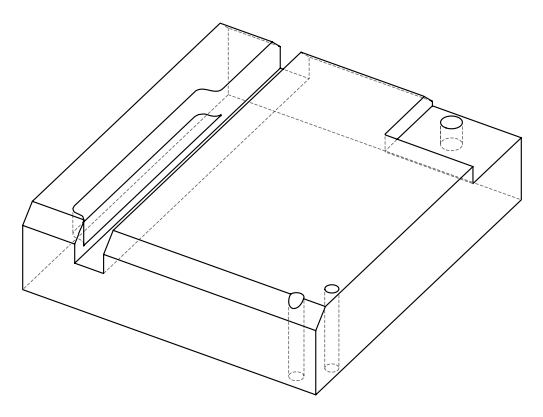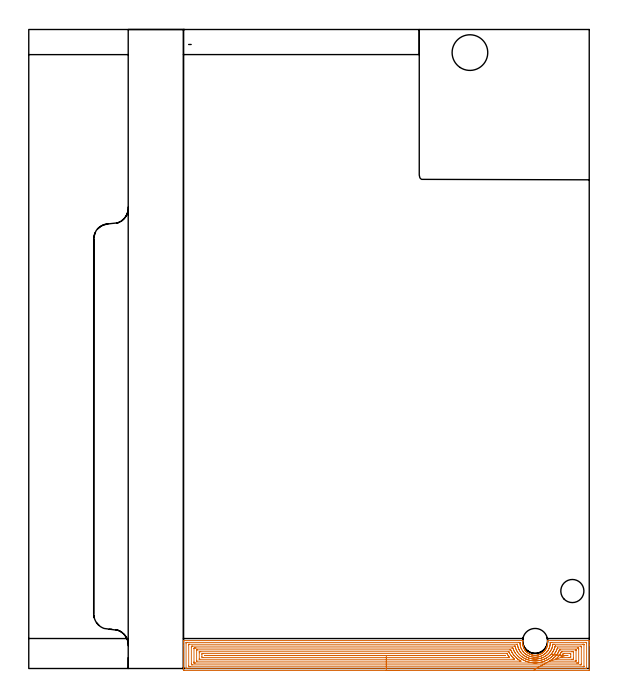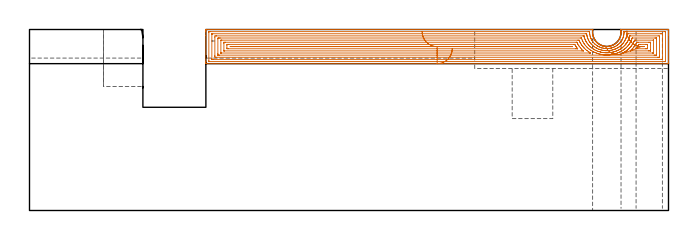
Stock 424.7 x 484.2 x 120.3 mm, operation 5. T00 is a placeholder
(PLAN: 16 operations, 11 tool changes, 223.6 min)
(1 INDEXABLE_INSERT_DRILL_BLIND_HOLE_FROM_SOLID | STEP1POCKET | UGT0302_006 | 0.15 min | 33855 mm3)
(2 AREA_MILL | FG_CHAMFER_SURFACE | UGT0205_001 | 4.56 min | 15010 mm3)
(3 AREA_MILL_1 | FG_CHAMFER_SURFACE_1 | UGT0205_001 | 5.62 min | 21520 mm3)
(4 AREA_MILL_2 | FG_CHAMFER_SURFACE_2 | UGT0205_001 | 10.34 min | 35064 mm3)
(5 AREA_MILL_3 | FG_CHAMFER_SURFACE_3 | UGT0205_001 | 21.93 min | 81311 mm3)
(6 MILL_CORNER_NOTCH_RECTANGULAR | CORNER_NOTCH_RECTANGULAR | NXT0201_008 | Follow Part, ap 1.5, ae 75% | 139.09 min | 363666 mm3)
(7 MILL_OPEN_POCKET | POCKET_OPEN | UGT0201_094 | Follow Part, ap 5, ae 75% | 34.91 min | 1065367 mm3)
(8 MILL_RECTANGULAR_SLOT | SLOT_RECTANGULAR | UGT0201_019 | Follow Part, ap 10, ae 75% | 4.59 min | 279343 mm3)
(9 SPOT_DRILL | STEP1HOLE | NXT0321_9005460120000 | 0.05 min | 88 mm3)
(10 SPOT_DRILL_1 | STEP1HOLE_1 | NXT0321_9005460120000 | 0.05 min | 185 mm3)
(11 DRILL_BLIND_HOLE_INTO_CENTER | STEP1HOLE | NXT0301_092 | 0.08 min | 1567 mm3)
(12 GUN_DRILL_THROUGH_HOLE | STEP1HOLE | UGT0307_009 | 0.61 min | 11675 mm3)
(13 DRILL_TO_ENLARGE_THROUGH_HOLE | STEP1HOLE | UGT0301_257 | 0.52 min | 19521 mm3)
(14 DRILL_BLIND_HOLE_INTO_CENTER_1 | STEP1HOLE_1 | UGT0301_191 | 0.05 min | 301 mm3)
(15 GUN_DRILL_THROUGH_HOLE_1 | STEP1HOLE_1 | UGT0307_003 | 0.58 min | 4196 mm3)
(16 SPADE_DRILL_TO_ENLARGE_THROUGH_HOLE | STEP1HOLE_1 | UGT0306_008 | 0.51 min | 24192 mm3)
(TOOL UGT0302_006 | Indexable Insert Drill 27mm | D27 PA180 FL50 Z2)
(TOOL UGT0205_001 | Chamfer Mill 20 x 3 x 45 deg. | D20 FL50 Z2)
(TOOL NXT0201_008 | ENDMILL 6mm [2P460-0600-NA 1630] | D6 FL26 Z6)
(TOOL UGT0201_094 | End mill 20 mm | D20 FL38 Z4)
(TOOL UGT0201_019 | End mill 40 mm | D40 FL63 Z6)
(TOOL NXT0321_9005460120000 | NC Spot Drill, 142deg, 12mm, Carbide, Uncoated | D12 PA142 FL30 Z2)
(TOOL NXT0301_092 | Carbide Drill 12.1mm [860.1-1210-061A1-MM 2214] | D12.1 PA140 FL77 Z2)
(TOOL UGT0307_009 | Gun Drill 12 mm | D12 PA130 FL24 Z1)
(TOOL UGT0301_257 | Twist Drill 18.9 mm | D18.9 PA118 FL135 Z2)
(TOOL UGT0301_191 | Twist Drill 7.1 mm | D7.1 PA118 FL66 Z2)
(TOOL UGT0307_003 | Gun Drill 7 mm | D7 PA130 FL24 Z1)
(TOOL UGT0306_008 | Spade Drill 17.5mm | D17.5 PA132 FL10 Z2)
(OP 5 AREA_MILL_3)
G17 G21 G94 G90
T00 M6
G54
G17 G0 G90 X280.95 Y-1.5 S1061 M3
G43 Z130.3 H0
Z107.6
G94 G1 X280.912 Z106.728 F250.
X280.798 Z105.864
X280.609 Z105.012
X280.347 Z104.18
X280.013 Z103.374
X279.61 Z102.6
X279.142 Z101.864
X278.611 Z101.172
X278.021 Z100.529
X277.378 Z99.94
X276.686 Z99.408
X275.95 Z98.94
X275.176 Z98.537
X274.37 Z98.203
X273.538 Z97.941
X272.687 Z97.752
X271.822 Z97.638
X270.95 Z97.6
X117.812 Y-1.499 Z97.601
X117.207 Y-1.492 Z97.606
X117.204 Y-1.485 Z97.613
X117.201 Y-0.876 Z98.222
X117.2 Y-0.263 Z98.834
Y17.281 Z116.377
Y19.682 Z118.777
Y20.345 Z119.445
Y20.737 Z119.836
X117.206 Y21.137 Z120.228
X117.21 Y21.197 Z120.288
X117.366 Y21.2 Z120.3
X374.084
X374.412 Y21.194 Z120.292
X374.403 Y21.073 Z120.171
X374.345 Y20.696 Z119.794
X374.294 Y20.25 Z119.349
X374.264 Y19.805 Z118.904
X374.256 Y19.36 Z118.459
X374.269 Y18.915 Z118.014
X374.303 Y18.47 Z117.569
X374.358 Y18.024 Z117.123
X374.434 Y17.58 Z116.679
X374.53 Y17.15 Z116.249
X374.534 Y17.133 Z116.233
X374.654 Y16.69 Z115.789
X374.777 Y16.308 Z115.405
X374.85 Y16.107 Z115.203
X374.914 Y15.928 Z115.025
X374.967 Y15.801 Z114.899
X374.977 Y15.779 Z114.877
X375.031 Y15.66 Z114.756
X375.17 Y15.352 Z114.451
X375.274 Y15.144 Z114.243
X375.392 Y14.91 Z114.009
X375.474 Y14.766 Z113.864
X375.592 Y14.557 Z113.655
X375.739 Y14.319 Z113.416
X375.806 Y14.21 Z113.308
X375.937 Y14.02 Z113.119
X376.049 Y13.872 Z112.969
X376.167 Y13.714 Z112.813
X376.275 Y13.57 Z112.669
X376.393 Y13.425 Z112.524
X376.632 Y13.13 Z112.23
X376.699 Y13.056 Z112.156
X377.11 Y12.641 Z111.74
X377.535 Y12.24 Z111.339
X377.591 Y12.192 Z111.291
X378.032 Y11.851 Z110.949
X378.367 Y11.609 Z110.709
X378.483 Y11.526 Z110.626
X378.757 Y11.35 Z110.45
X379.082 Y11.162 Z110.26
X379.376 Y11.003 Z110.1
X379.819 Y10.792 Z109.891
X379.888 Y10.764 Z109.861
X379.935 Y10.744 Z109.842
X380.101 Y10.673 Z109.772
X380.268 Y10.602 Z109.701
X380.645 Y10.461 Z109.559
X380.781 Y10.417 Z109.515
X380.901 Y10.378 Z109.477
X381.161 Y10.303 Z109.402
X381.346 Y10.257 Z109.356
X381.606 Y10.193 Z109.292
X382.053 Y10.103 Z109.2
X382.12 Y10.094 Z109.189
X382.4 Y10.05 Z109.147
X382.499 Y10.035 Z109.132
X382.945 Y9.991 Z109.084
X383.013 Y9.987 Z109.08
X383.136 Y9.977 Z109.074
X383.227 Y9.973 Z109.066
X383.385 Y9.962 Z109.058
X383.503 Y9.956 Z109.051
X383.614 Y9.957 Z109.05
X383.698 Y9.954 Z109.053
X383.719 Z109.052
X383.738 Z109.053
X383.809 Y9.957 Z109.05
X384.072 Y9.962 Z109.059
X384.284 Y9.974 Z109.069
X384.461 Y9.991 Z109.083
X384.647 Y10.008 Z109.101
X384.73 Y10.015 Z109.108
X384.799 Y10.025 Z109.117
X385.061 Y10.057 Z109.155
X385.177 Y10.072 Z109.172
X385.622 Y10.154 Z109.252
X385.692 Y10.171 Z109.267
X385.914 Y10.222 Z109.321
X386.07 Y10.259 Z109.357
X386.515 Y10.384 Z109.482
X386.754 Y10.461 Z109.559
X387.407 Y10.717 Z109.817
X387.856 Y10.924 Z110.021
X387.924 Y10.959 Z110.055
X388.3 Y11.151 Z110.251
X388.393 Y11.206 Z110.306
X388.64 Y11.35 Z110.45
X388.817 Y11.467 Z110.567
X389.192 Y11.716 Z110.816
X389.331 Y11.821 Z110.92
X389.482 Y11.936 Z111.032
X389.532 Y11.972 Z111.07
X389.561 Y11.996 Z111.094
X389.863 Y12.24 Z111.34
X390.084 Y12.437 Z111.537
X390.432 Y12.777 Z111.877
X390.765 Y13.13 Z112.23
X390.834 Y13.209 Z112.309
X390.977 Y13.376 Z112.475
X391.457 Y14.021 Z113.119
X391.496 Y14.081 Z113.179
X391.649 Y14.319 Z113.413
X391.869 Y14.657 Z113.755
X392.01 Y14.91 Z114.01
X392.23 Y15.352 Z114.452
X392.389 Y15.709 Z114.809
X392.429 Y15.8 Z114.899
X392.478 Y15.928 Z115.026
X392.545 Y16.107 Z115.201
X392.598 Y16.245 Z115.34
X392.762 Y16.727 Z115.825
X392.835 Y17.011 Z116.111
X392.871 Y17.152 Z116.251
X392.966 Y17.58 Z116.679
X393.02 Y17.894 Z116.993
X393.042 Y18.024 Z117.123
X393.097 Y18.47 Z117.569
X393.131 Y18.915 Z118.013
X393.144 Y19.361 Z118.459
X393.138 Y19.682 Z118.78
X393.136 Y19.806 Z118.904
X393.106 Y20.25 Z119.349
X393.055 Y20.696 Z119.794
X393.033 Y20.847 Z119.945
X393.002 Y21.088 Z120.184
X392.99 Y21.195 Z120.291
X393.289 Y21.2 Z120.3
X424.534
X424.69 Y21.197 Z120.288
X424.693 Y21.137 Z120.228
X424.7 Y20.736 Z119.836
Y20.345 Z119.445
Y19.682 Z118.777
Y18.456 Z117.553
Y17.894 Z116.989
Y17.281 Z116.377
Y-0.876 Z98.222
X424.698 Y-1.159 Z97.939
X424.69 Y-1.492 Z97.606
X424.358 Y-1.499 Z97.599
X270.95 Y-1.5 Z97.6
Y-0.086 Z99.014
X119.494 Y-0.085 Z99.015
X119.287 Y-0.083 Z99.017
X119.228 Y-0.08 Z99.02
X119.208 Y-0.077 Z99.023
X119.206 Y-0.073 Z99.027
X119.202 Y-0.039 Z99.061
X119.201 Y0.018 Z99.118
X119.2 Y0.416 Z99.516
X119.201 Y19.185 Z118.285
X119.208 Y19.682 Z118.782
X119.21 Y19.775 Z118.875
X119.391 Y19.782 Z118.882
X119.495 Y19.785 Z118.885
X119.598
X120.387 Y19.786 Z118.886
X371.405 Y19.785 Z118.885
X372.199 Y19.781 Z118.881
X372.224 Y19.779 Z118.879
X372.256 Y19.724 Z118.824
X372.259 Y19.682 Z118.782
X372.275 Y18.811 Z117.911
X372.276 Y18.788 Z117.888
X372.298 Y18.496 Z117.596
X372.371 Y17.894 Z116.994
X372.382 Y17.81 Z116.91
X372.549 Y17. Z116.1
X372.629 Y16.669 Z115.769
X372.801 Y16.107 Z115.207
X373.088 Y15.316 Z114.416
X373.133 Y15.213 Z114.313
X373.191 Y15.087 Z114.187
X373.582 Y14.319 Z113.419
X373.767 Y13.996 Z113.096
X374.084 Y13.483 Z112.583
X374.124 Y13.425 Z112.525
X374.226 Y13.282 Z112.382
X374.824 Y12.531 Z111.631
X374.977 Y12.348 Z111.448
X375.686 Y11.638 Z110.738
X375.87 Y11.46 Z110.56
X376.045 Y11.305 Z110.405
X376.754 Y10.753 Z109.853
X376.763 Y10.746 Z109.846
X377.299 Y10.386 Z109.486
X377.655 Y10.165 Z109.265
X377.778 Y10.095 Z109.195
X378.232 Y9.85 Z108.95
X378.548 Y9.697 Z108.797
X378.833 Y9.565 Z108.665
X379.441 Y9.318 Z108.418
X379.593 Y9.261 Z108.361
X379.892 Y9.156 Z108.256
X380.3 Y9.024 Z108.124
X380.334 Y9.014 Z108.114
X380.552 Y8.956 Z108.056
X381.227 Y8.806 Z107.906
X381.416 Y8.767 Z107.867
X382.12 Y8.652 Z107.752
X382.461 Y8.615 Z107.715
X383.013 Y8.57 Z107.67
X383.422 Y8.547 Z107.647
X383.906
X384.301 Y8.561 Z107.661
X384.799 Y8.599 Z107.699
X385.123 Y8.632 Z107.732
X385.692 Y8.712 Z107.812
X385.899 Y8.749 Z107.849
X386.212 Y8.809 Z107.909
X386.585 Y8.89 Z107.99
X386.638 Y8.903 Z108.003
X386.846 Y8.956 Z108.056
X387.396 Y9.119 Z108.219
X387.478 Y9.145 Z108.245
X387.991 Y9.336 Z108.436
X388.371 Y9.486 Z108.586
X388.623 Y9.597 Z108.697
X389.168 Y9.85 Z108.95
X389.263 Y9.899 Z108.999
X389.803 Y10.204 Z109.304
X390.156 Y10.424 Z109.524
X390.349 Y10.551 Z109.651
X390.632 Y10.744 Z109.844
X390.872 Y10.921 Z110.021
X391.049 Y11.057 Z110.157
X391.368 Y11.319 Z110.419
X391.723 Y11.638 Z110.738
X391.942 Y11.849 Z110.949
X392.277 Y12.197 Z111.297
X392.581 Y12.531 Z111.631
X392.698 Y12.668 Z111.768
X392.835 Y12.839 Z111.939
X393.083 Y13.177 Z112.277
X393.26 Y13.425 Z112.525
X393.447 Y13.706 Z112.806
X393.728 Y14.139 Z113.239
X393.793 Y14.254 Z113.354
X393.826 Y14.319 Z113.419
X394.09 Y14.85 Z113.95
X394.254 Y15.213 Z114.313
X394.364 Y15.47 Z114.57
X394.608 Y16.107 Z115.207
X394.612 Y16.116 Z115.216
X394.621 Y16.144 Z115.244
X394.808 Y16.813 Z115.913
X394.852 Y17. Z116.1
X394.966 Y17.549 Z116.649
X395.024 Y17.894 Z116.994
X395.078 Y18.331 Z117.431
X395.114 Y18.788 Z117.888
X395.131 Y19.171 Z118.271
X395.139 Y19.682 Z118.782
X395.141 Y19.736 Z118.836
X395.146 Y19.767 Z118.867
X395.151 Y19.779 Z118.879
X395.203 Y19.781 Z118.881
X395.41 Y19.785 Z118.885
X395.514
X396.303 Y19.786 Z118.886
X422.406 Y19.785 Z118.885
X422.613 Y19.783 Z118.883
X422.672 Y19.78 Z118.88
X422.692 Y19.777 Z118.877
X422.694 Y19.773 Z118.873
X422.698 Y19.739 Z118.839
X422.699 Y19.682 Z118.782
X422.7 Y19.283 Z118.383
X422.699 Y0.018 Z99.118
X422.698 Y-0.039 Z99.061
X422.694 Y-0.073 Z99.027
X422.692 Y-0.077 Z99.023
X422.672 Y-0.08 Z99.02
X422.613 Y-0.083 Z99.017
X422.406 Y-0.085 Z99.015
X422.302 Y-0.086 Z99.014
X270.95
Y1.328 Z100.428
X122.277 Y1.329 Z100.429
X121.86
X121.384 Y1.333 Z100.433
X121.227 Y1.335 Z100.435
X121.21 Y1.34 Z100.44
X121.206 Y1.401 Z100.501
X121.202 Y1.499 Z100.599
X121.2 Y1.99 Z101.09
X121.201 Y17.894 Z116.994
X121.202 Y18.077 Z117.177
X121.209 Y18.262 Z117.362
X121.215 Y18.365 Z117.465
X121.265 Y18.367 Z117.467
X121.384 Y18.369 Z117.469
X121.8 Y18.371 Z117.471
X369.619
X370.037 Y18.37 Z117.47
X370.273 Y18.366 Z117.466
X370.288 Y18.365 Z117.465
X370.298 Y18.346 Z117.446
X370.369 Y17.894 Z116.994
X370.512 Y17.039 Z116.139
X370.522 Y16.991 Z116.091
X370.646 Y16.493 Z115.593
X370.755 Y16.107 Z115.207
X370.856 Y15.762 Z114.862
X371.063 Y15.213 Z114.313
X371.16 Y14.96 Z114.06
X371.405 Y14.415 Z113.515
X371.452 Y14.319 Z113.419
X371.499 Y14.225 Z113.325
X371.937 Y13.425 Z112.525
X372.298 Y12.858 Z111.958
X372.539 Y12.531 Z111.631
X373.191 Y11.696 Z110.796
X373.245 Y11.638 Z110.738
X374.084 Y10.783 Z109.883
X374.125 Y10.744 Z109.844
X374.579 Y10.343 Z109.443
X374.977 Y10.034 Z109.134
X375.224 Y9.85 Z108.95
X375.87 Y9.395 Z108.495
X376.591 Y8.956 Z108.056
X376.762 Y8.858 Z107.958
X376.975 Y8.743 Z107.843
X377.655 Y8.424 Z107.524
X378.504 Y8.062 Z107.162
X378.548 Y8.045 Z107.145
X378.576 Y8.035 Z107.135
X379.105 Y7.856 Z106.956
X379.441 Y7.753 Z106.853
X379.871 Y7.633 Z106.733
X380.334 Y7.524 Z106.624
X381.015 Y7.38 Z106.48
X381.227 Y7.344 Z106.444
X381.622 Y7.282 Z106.382
X382.067 Y7.222 Z106.322
X382.12 Y7.216 Z106.316
X382.659 Y7.169 Z106.269
X383.013 Y7.145 Z106.245
X383.037 Y7.144 Z106.244
X383.481 Y7.133 Z106.233
X383.906 Y7.128 Z106.228
X383.946 Y7.129 Z106.229
X384.786 Y7.169 Z106.269
X384.798 Y7.17 Z106.27
X385.605 Y7.255 Z106.355
X385.692 Y7.267 Z106.367
X386.377 Y7.377 Z106.477
X386.585 Y7.416 Z106.516
X387.116 Y7.531 Z106.631
X387.478 Y7.62 Z106.72
X387.823 Y7.716 Z106.816
X388.371 Y7.881 Z106.981
X388.505 Y7.928 Z107.028
X388.878 Y8.062 Z107.162
X389.155 Y8.171 Z107.271
X389.263 Y8.216 Z107.316
X389.777 Y8.442 Z107.542
X390.156 Y8.623 Z107.723
X390.802 Y8.956 Z108.056
X390.962 Y9.044 Z108.144
X391.049 Y9.095 Z108.195
X391.512 Y9.386 Z108.486
X391.942 Y9.668 Z108.768
X392.049 Y9.743 Z108.843
X392.195 Y9.85 Z108.95
X392.556 Y10.13 Z109.23
X392.835 Y10.354 Z109.454
X393.044 Y10.535 Z109.635
X393.274 Y10.744 Z109.844
X393.506 Y10.966 Z110.066
X393.728 Y11.185 Z110.285
X393.948 Y11.418 Z110.518
X394.148 Y11.638 Z110.738
X394.369 Y11.89 Z110.99
X394.621 Y12.203 Z111.303
X394.761 Y12.391 Z111.491
X394.862 Y12.531 Z111.631
X395.13 Y12.916 Z112.016
X395.469 Y13.425 Z112.525
X395.487 Y13.453 Z112.553
X395.514 Y13.497 Z112.597
X395.8 Y14.033 Z113.133
X395.946 Y14.319 Z113.419
X396.092 Y14.634 Z113.734
X396.343 Y15.213 Z114.313
X396.362 Y15.258 Z114.358
X396.407 Y15.378 Z114.478
X396.591 Y15.923 Z115.023
X396.646 Y16.107 Z115.207
X396.789 Y16.618 Z115.718
X396.874 Y17. Z116.1
X396.946 Y17.354 Z116.454
X397.033 Y17.894 Z116.994
X397.103 Y18.361 Z117.461
X397.123 Y18.365 Z117.465
X397.181 Y18.368 Z117.468
X397.3 Y18.37 Z117.47
X397.716 Y18.371 Z117.471
X398.193 Y18.372 Z117.472
X419.623 Y18.371 Z117.471
X420.04
X420.516 Y18.367 Z117.467
X420.673 Y18.365 Z117.465
X420.69 Y18.36 Z117.46
X420.694 Y18.299 Z117.399
X420.698 Y18.201 Z117.301
X420.699 Y18.078 Z117.178
X420.7 Y17.894 Z116.994
X420.699 Y1.806 Z100.906
X420.698 Y1.623 Z100.723
X420.691 Y1.438 Z100.538
X420.685 Y1.335 Z100.435
X420.635 Y1.333 Z100.433
X420.516 Y1.331 Z100.431
X420.1 Y1.329 Z100.429
X270.95 Y1.328 Z100.428
Y2.743 Z101.843
X124.019
X123.221 Y2.75 Z101.85
X123.201 Y3.563 Z102.663
X123.2 Y3.593 Z102.693
X123.201 Y16.107 Z115.207
X123.22 Y16.95 Z116.05
X124.063 Y16.957 Z116.057
X124.106
X367.876
X368.28 Y16.955 Z116.055
X368.481 Y16.952 Z116.052
X368.499 Y16.951 Z116.051
X368.508 Y16.927 Z116.027
X368.523 Y16.876 Z115.976
X368.706 Y16.107 Z115.207
X368.726 Y16.037 Z115.137
X368.926 Y15.405 Z114.505
X368.994 Y15.213 Z114.313
X369.149 Y14.789 Z113.889
X369.353 Y14.319 Z113.419
X369.619 Y13.748 Z112.848
X369.79 Y13.425 Z112.525
X369.987 Y13.057 Z112.157
X370.313 Y12.531 Z111.631
X370.512 Y12.221 Z111.321
X370.954 Y11.638 Z110.738
X371.405 Y11.066 Z110.166
X371.692 Y10.744 Z109.844
X372.298 Y10.128 Z109.228
X372.584 Y9.85 Z108.95
X373.191 Y9.322 Z108.422
X373.669 Y8.956 Z108.056
X374.084 Y8.653 Z107.753
X374.327 Y8.485 Z107.585
X374.571 Y8.32 Z107.42
X374.971 Y8.067 Z107.167
X374.977 Y8.064 Z107.164
X375.549 Y7.741 Z106.841
X375.87 Y7.57 Z106.67
X376.712 Y7.169 Z106.269
X376.762 Y7.146 Z106.246
X376.801 Y7.13 Z106.23
X377.655 Y6.787 Z105.887
X378.246 Y6.578 Z105.678
X378.548 Y6.485 Z105.585
X379.282 Y6.275 Z105.375
X379.441 Y6.237 Z105.337
X379.491 Y6.225 Z105.325
X380.334 Y6.049 Z105.149
X380.614 Y5.995 Z105.095
X381.227 Y5.896 Z104.996
X381.66 Y5.842 Z104.942
X382.12 Y5.797 Z104.897
X382.638 Y5.756 Z104.856
X383.013 Y5.735 Z104.835
X383.569 Y5.719 Z104.819
X383.906
X384.44 Y5.74 Z104.84
X384.799 Y5.759 Z104.859
X385.277 Y5.796 Z104.896
X385.692 Y5.838 Z104.938
X386.083 Y5.883 Z104.983
X386.585 Y5.96 Z105.06
X386.855 Y6.004 Z105.104
X387.478 Y6.127 Z105.227
X387.599 Y6.153 Z105.253
X388.122 Y6.275 Z105.375
X388.318 Y6.328 Z105.428
X388.371 Y6.343 Z105.443
X389.004 Y6.535 Z105.635
X389.263 Y6.616 Z105.716
X389.667 Y6.765 Z105.865
X390.156 Y6.95 Z106.05
X390.312 Y7.013 Z106.113
X390.68 Y7.169 Z106.269
X390.934 Y7.284 Z106.384
X391.049 Y7.339 Z106.439
X391.529 Y7.582 Z106.682
X391.942 Y7.795 Z106.895
X392.115 Y7.89 Z106.99
X392.417 Y8.062 Z107.162
X392.676 Y8.221 Z107.321
X392.835 Y8.323 Z107.423
X393.213 Y8.578 Z107.678
X393.728 Y8.935 Z108.035
X393.741 Y8.944 Z108.044
X393.756 Y8.956 Z108.056
X394.236 Y9.341 Z108.441
X394.621 Y9.662 Z108.762
X394.721 Y9.75 Z108.85
X394.828 Y9.85 Z108.95
X395.176 Y10.189 Z109.289
X395.514 Y10.524 Z109.624
X395.621 Y10.637 Z109.737
X395.717 Y10.744 Z109.844
X396.039 Y11.112 Z110.212
X396.407 Y11.563 Z110.663
X396.439 Y11.606 Z110.706
X396.462 Y11.638 Z110.738
X396.809 Y12.129 Z111.229
X397.086 Y12.531 Z111.631
X397.172 Y12.66 Z111.76
X397.3 Y12.861 Z111.961
X397.504 Y13.221 Z112.321
X397.614 Y13.425 Z112.525
X397.811 Y13.808 Z112.908
X398.052 Y14.319 Z113.419
X398.096 Y14.416 Z113.516
X398.193 Y14.644 Z113.744
X398.35 Y15.056 Z114.156
X398.405 Y15.213 Z114.313
X398.574 Y15.725 Z114.825
X398.686 Y16.107 Z115.207
X398.773 Y16.42 Z115.52
X398.826 Y16.628 Z115.728
X398.895 Y16.906 Z116.006
X398.908 Y16.951 Z116.051
X398.927 Y16.953 Z116.053
X398.98 Y16.955 Z116.055
X399.086 Y16.957 Z116.057
X399.129
X417.881
X418.679 Y16.95 Z116.05
X418.7 Y16.137 Z115.237
Y16.107 Z115.207
X418.699 Y3.593 Z102.693
X418.68 Y2.75 Z101.85
X417.837 Y2.743 Z101.843
X417.794
X270.95
Y4.157 Z103.257
X126.178
X125.849 Y4.158 Z103.258
X125.281 Y4.162 Z103.262
X125.228 Y4.164 Z103.264
X125.21 Y4.179 Z103.279
X125.204 Y4.239 Z103.339
X125.202 Y4.487 Z103.587
X125.2 Y5.136 Z104.236
X125.201 Y14.967 Z114.067
X125.204 Y15.213 Z114.313
X125.21 Y15.53 Z114.63
X125.524 Y15.537 Z114.637
X125.849 Y15.541 Z114.641
X126.412 Y15.543 Z114.643
X126.741
X366.047
X366.612 Y15.541 Z114.641
X366.803 Y15.538 Z114.638
X366.814 Y15.537 Z114.637
X366.832 Y15.502 Z114.602
X366.924 Y15.229 Z114.329
X366.94 Y15.177 Z114.277
X367.267 Y14.319 Z113.419
X367.504 Y13.755 Z112.855
X367.665 Y13.425 Z112.525
X367.833 Y13.088 Z112.188
X368.139 Y12.531 Z111.631
X368.599 Y11.764 Z110.864
X368.683 Y11.638 Z110.738
X368.726 Y11.574 Z110.674
X369.369 Y10.744 Z109.844
X369.619 Y10.427 Z109.527
X370.135 Y9.85 Z108.95
X370.512 Y9.466 Z108.566
X371.034 Y8.956 Z108.056
X371.405 Y8.63 Z107.73
X371.714 Y8.369 Z107.469
X372.107 Y8.062 Z107.162
X372.298 Y7.92 Z107.02
X372.811 Y7.548 Z106.648
X373.191 Y7.295 Z106.395
X373.391 Y7.169 Z106.269
X374.084 Y6.762 Z105.862
X374.38 Y6.593 Z105.693
X374.96 Y6.291 Z105.391
X374.977 Y6.283 Z105.383
X374.995 Y6.275 Z105.375
X375.87 Y5.885 Z104.985
X376.539 Y5.604 Z104.704
X376.762 Y5.52 Z104.62
X377.149 Y5.381 Z104.481
X377.655 Y5.217 Z104.317
X377.892 Y5.144 Z104.244
X378.548 Y4.965 Z104.065
X379.092 Y4.836 Z103.936
X379.441 Y4.762 Z103.862
X380.217 Y4.605 Z103.705
X380.334 Y4.585 Z103.685
X380.953 Y4.487 Z103.587
X381.227 Y4.453 Z103.553
X381.266 Y4.449 Z103.549
X381.473 Y4.429 Z103.529
X382.12 Y4.37 Z103.47
X382.248 Y4.359 Z103.459
X382.573 Y4.34 Z103.44
X383.013 Y4.317 Z103.417
X383.189 Y4.311 Z103.411
X383.665 Y4.304 Z103.404
X383.906 Y4.303 Z103.403
X384.086 Y4.306 Z103.406
X384.522 Y4.323 Z103.423
X384.799 Y4.336 Z103.436
X384.941 Y4.345 Z103.445
X385.382 Y4.379 Z103.479
X385.692 Y4.404 Z103.504
X385.767 Y4.412 Z103.512
X386.457 Y4.487 Z103.587
X386.568 Y4.504 Z103.604
X386.585 Y4.506 Z103.606
X387.335 Y4.63 Z103.73
X387.478 Y4.656 Z103.756
X388.077 Y4.781 Z103.881
X388.371 Y4.848 Z103.948
X388.801 Y4.951 Z104.051
X389.263 Y5.078 Z104.178
X389.498 Y5.146 Z104.246
X390.156 Y5.345 Z104.445
X390.184 Y5.354 Z104.454
X390.26 Y5.381 Z104.481
X390.832 Y5.599 Z104.699
X391.049 Y5.684 Z104.784
X391.467 Y5.857 Z104.957
X391.942 Y6.063 Z105.163
X392.088 Y6.129 Z105.229
X392.391 Y6.275 Z105.375
X392.686 Y6.424 Z105.524
X392.835 Y6.501 Z105.601
X393.268 Y6.735 Z105.835
X393.728 Y6.994 Z106.094
X393.837 Y7.059 Z106.159
X394.013 Y7.169 Z106.269
X394.381 Y7.409 Z106.509
X394.621 Y7.57 Z106.67
X394.908 Y7.775 Z106.875
X395.3 Y8.062 Z107.162
X395.514 Y8.228 Z107.328
X395.914 Y8.556 Z107.656
X396.407 Y8.975 Z108.075
X396.846 Y9.41 Z108.51
X397.3 Y9.864 Z108.964
X397.71 Y10.334 Z109.434
X398.048 Y10.744 Z109.844
X398.113 Y10.824 Z109.924
X398.193 Y10.927 Z110.027
X398.489 Y11.341 Z110.441
X398.698 Y11.638 Z110.738
X398.855 Y11.869 Z110.969
X399.086 Y12.22 Z111.32
X399.202 Y12.415 Z111.515
X399.268 Y12.531 Z111.631
X399.518 Y12.993 Z112.093
X399.74 Y13.425 Z112.525
X399.819 Y13.585 Z112.685
X399.979 Y13.931 Z113.031
X400.093 Y14.205 Z113.305
X400.137 Y14.319 Z113.419
X400.337 Y14.854 Z113.954
X400.465 Y15.213 Z114.313
X400.572 Y15.513 Z114.613
X400.589 Y15.536 Z114.636
X400.625 Y15.539 Z114.639
X400.707 Y15.541 Z114.641
X400.872 Y15.542 Z114.642
X415.722 Y15.543 Z114.643
X416.051 Y15.542 Z114.642
X416.619 Y15.538 Z114.638
X416.672 Y15.536 Z114.636
X416.69 Y15.521 Z114.621
X416.696 Y15.461 Z114.561
X416.698 Y15.213 Z114.313
X416.7 Y14.564 Z113.664
X416.699 Y4.733 Z103.833
X416.696 Y4.487 Z103.587
X416.69 Y4.169 Z103.269
X416.376 Y4.163 Z103.263
X416.051 Y4.159 Z103.259
X415.488 Y4.157 Z103.257
X415.159
X270.95
Y5.571 Z104.671
X127.444
X127.27 Y5.573 Z104.673
X127.227 Y5.576 Z104.676
X127.213 Y5.578 Z104.678
X127.209 Y5.588 Z104.688
X127.205 Y5.628 Z104.728
X127.201 Y5.815 Z104.915
Y13.859 Z112.959
X127.205 Y14.005 Z113.105
X127.21 Y14.115 Z113.215
X127.284 Y14.122 Z113.222
X127.634 Y14.127 Z113.227
X127.825 Y14.128 Z113.228
X364.452
X365.154 Y14.123 Z113.223
X365.247 Y14.122 Z113.222
X365.563 Y13.425 Z112.525
X365.928 Y12.651 Z111.751
X365.991 Y12.531 Z111.631
X366.047 Y12.425 Z111.525
X366.335 Y11.919 Z111.019
X366.507 Y11.638 Z110.738
X366.94 Y10.945 Z110.045
X367.089 Y10.744 Z109.844
X367.556 Y10.127 Z109.227
X367.775 Y9.85 Z108.95
X367.833 Y9.779 Z108.879
X368.578 Y8.956 Z108.056
X368.726 Y8.801 Z107.901
X369.484 Y8.062 Z107.162
X369.619 Y7.941 Z107.041
X370.403 Y7.277 Z106.377
X370.512 Y7.194 Z106.294
X370.547 Y7.169 Z106.269
X371.405 Y6.552 Z105.652
X371.808 Y6.275 Z105.375
X372.298 Y5.97 Z105.07
X372.568 Y5.804 Z104.904
X372.862 Y5.623 Z104.723
X372.926 Y5.577 Z104.677
X372.857 Y5.575 Z104.675
X372.753 Y5.573 Z104.673
X372.298 Y5.571 Z104.671
X372.108
X270.95
Y6.985 Z106.085
X129.603 Y6.986 Z106.086
X129.42 Y6.987 Z106.087
X129.238 Y6.99 Z106.09
X129.218 Y6.992 Z106.092
X129.21 Y7. Z106.1
X129.205 Y7.037 Z106.137
X129.202 Y7.095 Z106.195
X129.201 Y7.169 Z106.269
X129.2 Y7.389 Z106.489
Y11.858 Z110.958
X129.203 Y12.531 Z111.631
X129.206 Y12.641 Z111.741
X129.21 Y12.695 Z111.795
X129.218 Y12.708 Z111.808
X129.242 Y12.71 Z111.81
X129.42 Y12.712 Z111.812
X130.13 Y12.715 Z111.815
X130.313
X363.368 Y12.714 Z111.814
X363.552 Y12.713 Z111.813
X363.673 Y12.711 Z111.811
X363.765 Y12.708 Z111.808
X363.792 Y12.673 Z111.773
X363.867 Y12.531 Z111.631
X364.261 Y11.771 Z110.871
X364.334 Y11.638 Z110.738
X364.423 Y11.476 Z110.576
X364.88 Y10.744 Z109.844
X365.154 Y10.311 Z109.411
X365.503 Y9.85 Z108.95
X366.047 Y9.144 Z108.244
X366.209 Y8.956 Z108.056
X366.94 Y8.137 Z107.237
X367.013 Y8.062 Z107.162
X367.833 Y7.255 Z106.355
X368.107 Y6.991 Z106.091
X368.077 Y6.989 Z106.089
X368.015 Y6.987 Z106.087
X367.833 Y6.986 Z106.086
X367.123 Y6.985 Z106.085
X270.95
Y8.4 Z107.5
X132.099
X131.76 Y8.402 Z107.502
X131.206 Y8.407 Z107.507
X131.2 Y8.956 Z108.056
Y10.744 Z109.844
X131.206 Y11.293 Z110.393
X131.546 Y11.297 Z110.397
X132.099 Y11.3 Z110.4
X132.436
X361.92
X362.197 Y11.298 Z110.398
X362.336 Y11.295 Z110.395
X362.364 Y11.294 Z110.394
X362.41 Y11.221 Z110.321
X362.476 Y11.114 Z110.214
X362.697 Y10.744 Z109.844
X363.033 Y10.186 Z109.286
X363.249 Y9.85 Z108.95
X363.368 Y9.67 Z108.77
X363.91 Y8.956 Z108.056
X364.261 Y8.496 Z107.596
X364.313 Y8.421 Z107.521
X364.32 Y8.41 Z107.51
X364.314 Y8.406 Z107.506
X364.261 Y8.404 Z107.504
X363.923 Y8.401 Z107.501
X363.368 Y8.4 Z107.5
X363.032 Y8.399 Z107.499
X270.95 Y8.4 Z107.5
Y9.814 Z108.914
X134.814
X133.92 Y9.815 Z108.915
X133.885 Y9.816 Z108.916
X133.327 Y9.85 Z108.95
X133.851 Y9.884 Z108.984
X133.885 Y9.885 Z108.985
X134.742 Y9.886 Z108.986
X359.76
X360.655 Y9.884 Z108.984
X360.69 Y9.882 Z108.982
X360.993 Y9.85 Z108.95
X360.722 Y9.818 Z108.918
X360.69 Y9.816 Z108.916
X359.833 Y9.814 Z108.914
X270.95
X270.079 Z108.952
X269.214 Z109.066
X268.362 Z109.254
X267.53 Z109.517
X266.724 Z109.851
X265.95 Z110.253
X265.214 Z110.722
X264.522 Z111.253
X263.879 Z111.843
X263.29 Z112.486
X262.759 Z113.178
X262.29 Z113.914
X261.887 Z114.688
X261.553 Z115.494
X261.291 Z116.326
X261.102 Z117.177
X260.988 Z118.042
X260.95 Z118.914
G0 Z130.3
X382.778 Y-1.026
Z109.222
G1 X383.143 Y-0.82 Z108.457
X383.564 Y-0.581 Z107.732
X384.039 Y-0.312 Z107.051
X384.564 Y-0.015 Z106.421
X385.135 Y0.309 Z105.845
X385.747 Y0.655 Z105.329
X386.396 Y1.023 Z104.877
X387.076 Y1.408 Z104.491
X387.784 Y1.809 Z104.174
X388.513 Y2.222 Z103.93
X389.257 Y2.643 Z103.759
X390.012 Y3.071 Z103.664
X390.77 Y3.501 Z103.645
X391.528 Y3.93 Z103.702
X392.278 Y4.355 Z103.834
X393.016 Y4.772 Z104.042
X393.734 Y5.179 Z104.322
X394.429 Y5.573 Z104.673
X394.578 Y5.657 Z104.757
X394.621 Y5.682 Z104.782
X394.994 Y5.902 Z105.002
X395.204 Y6.029 Z105.129
X395.514 Y6.22 Z105.32
X395.547 Y6.241 Z105.341
X395.598 Y6.275 Z105.375
X396.078 Y6.604 Z105.704
X396.407 Y6.834 Z105.934
X396.6 Y6.975 Z106.075
X396.856 Y7.169 Z106.269
X397.105 Y7.364 Z106.464
X397.3 Y7.522 Z106.622
X397.592 Y7.77 Z106.87
X397.928 Y8.062 Z107.162
X398.067 Y8.189 Z107.289
X398.193 Y8.308 Z107.408
X398.518 Y8.631 Z107.731
X398.841 Y8.956 Z108.056
X398.961 Y9.081 Z108.181
X399.086 Y9.217 Z108.317
X399.38 Y9.555 Z108.655
X399.627 Y9.85 Z108.95
X399.784 Y10.044 Z109.144
X399.979 Y10.292 Z109.392
X400.169 Y10.553 Z109.653
X400.304 Y10.744 Z109.844
X400.536 Y11.08 Z110.18
X400.872 Y11.577 Z110.677
X400.895 Y11.614 Z110.714
X400.909 Y11.638 Z110.738
X401.219 Y12.184 Z111.284
X401.409 Y12.531 Z111.631
X401.531 Y12.765 Z111.865
X401.765 Y13.238 Z112.338
X401.823 Y13.367 Z112.467
X401.849 Y13.425 Z112.525
X402.091 Y13.992 Z113.092
X402.144 Y14.113 Z113.213
X402.306 Y14.122 Z113.222
X402.657 Y14.127 Z113.227
X402.848 Y14.128 Z113.228
X414.456 Y14.129 Z113.229
X414.63 Y14.127 Z113.227
X414.673 Y14.124 Z113.224
X414.687 Y14.122 Z113.222
X414.691 Y14.112 Z113.212
X414.695 Y14.072 Z113.172
X414.699 Y13.885 Z112.985
Y5.841 Z104.941
X414.695 Y5.695 Z104.795
X414.69 Y5.585 Z104.685
X414.616 Y5.578 Z104.678
X414.266 Y5.573 Z104.673
X414.075 Y5.572 Z104.672
X394.43
X394.429 Y5.573 Z104.673
X399.299 Y6.996 Z106.096
X399.481 Y7.169 Z106.269
X399.738 Y7.41 Z106.51
X399.979 Y7.64 Z106.74
X400.19 Y7.851 Z106.951
X400.398 Y8.062 Z107.162
X400.628 Y8.306 Z107.406
X400.872 Y8.571 Z107.671
X401.2 Y8.956 Z108.056
X401.455 Y9.266 Z108.366
X401.765 Y9.654 Z108.754
X401.848 Y9.767 Z108.867
X401.907 Y9.85 Z108.95
X402.216 Y10.292 Z109.392
X402.527 Y10.744 Z109.844
X402.579 Y10.822 Z109.922
X402.657 Y10.942 Z110.042
X402.916 Y11.378 Z110.478
X403.064 Y11.638 Z110.738
X403.236 Y11.952 Z111.052
X403.538 Y12.531 Z111.631
X403.55 Y12.556 Z111.656
X403.646 Y12.708 Z111.808
X403.728 Y12.71 Z111.81
X403.905 Y12.713 Z111.813
X404.26 Y12.714 Z111.814
X404.443 Y12.715 Z111.815
X411.587
X412.298 Y12.713 Z111.813
X412.48 Y12.711 Z111.811
X412.66 Y12.708 Z111.808
X412.691 Y12.698 Z111.798
X412.694 Y12.663 Z111.763
X412.698 Y12.605 Z111.705
X412.699 Y12.531 Z111.631
X412.7 Y12.311 Z111.411
Y7.842 Z106.942
X412.697 Y7.169 Z106.269
X412.694 Y7.059 Z106.159
X412.69 Y7.005 Z106.105
X412.682 Y6.992 Z106.092
X412.658 Y6.99 Z106.09
X412.48 Y6.987 Z106.087
X411.77 Y6.985 Z106.085
X411.587
X399.796 Y6.986 Z106.086
X399.429 Y6.99 Z106.09
X399.326 Y6.992 Z106.092
X399.299 Y6.996 Z106.096
X403.094 Y8.404 Z107.504
X403.115 Y8.445 Z107.545
X403.351 Y8.756 Z107.856
X403.55 Y9.015 Z108.115
X403.897 Y9.503 Z108.603
X404.14 Y9.85 Z108.95
X404.263 Y10.031 Z109.131
X404.443 Y10.303 Z109.403
X404.611 Y10.576 Z109.676
X404.712 Y10.744 Z109.844
X404.943 Y11.138 Z110.238
X404.986 Y11.212 Z110.312
X405.017 Y11.261 Z110.361
X405.036 Y11.286 Z110.386
X405.06 Y11.293 Z110.393
X405.336 Y11.298 Z110.398
X405.673 Y11.3 Z110.4
X409.801
X410.139 Y11.299 Z110.399
X410.694 Y11.293 Z110.393
X410.7 Y10.744 Z109.844
Y8.956 Z108.056
X410.694 Y8.407 Z107.507
X410.354 Y8.402 Z107.502
X409.801 Y8.4 Z107.5
X409.464
X403.133
X403.1 Y8.402 Z107.502
X403.094 Y8.404 Z107.504
X406.492 Y9.85 Z108.95
X407.086 Y9.886 Z108.986
X408.015
X408.573 Y9.85 Z108.95
X408.051 Y9.814 Z108.914
X407.122
X406.492 Y9.85 Z108.95
X405.625 Y9.899 Z109.037
X404.769 Y9.947 Z109.2
X403.931 Y9.995 Z109.436
X403.116 Y10.041 Z109.745
X402.332 Y10.085 Z110.124
X401.583 Y10.128 Z110.569
X400.876 Y10.168 Z111.079
X400.216 Y10.205 Z111.648
X399.608 Y10.239 Z112.273
X399.057 Y10.27 Z112.948
X398.566 Y10.298 Z113.669
X398.14 Y10.322 Z114.43
X397.782 Y10.343 Z115.226
X397.495 Y10.359 Z116.049
X397.28 Y10.371 Z116.895
X397.14 Y10.379 Z117.756
X397.075 Y10.383 Z118.625
X397.086 Y10.382 Z119.498
G0 Z130.3
M5
M2
